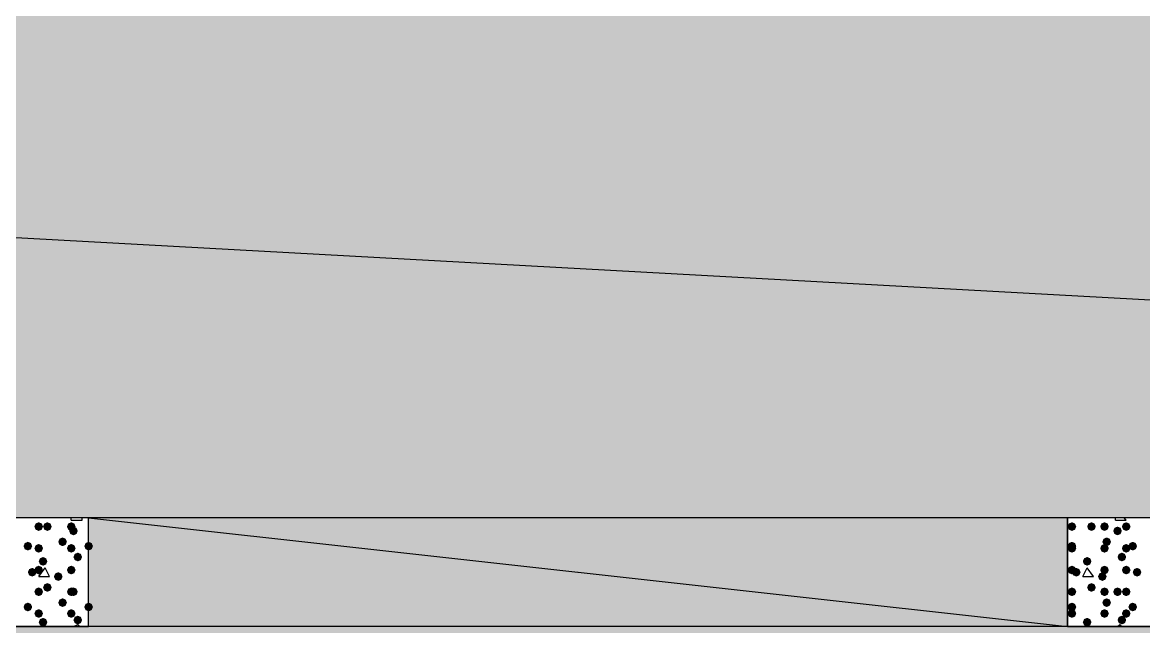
# Model space of a CAD drawing. Header units: millimetres. Extents: x 0 to 420, y 0 to 297.
# Drawn here: x 279.42 to 301.29, y 220.34 to 232.11 of the extents above; entities that cross this region are included whole.
import ezdxf

# ---------------------------------------------------------------- set-up
doc = ezdxf.new("R2010")
doc.units = ezdxf.units.MM
doc.layers.get('0').update_dxf_attribs({"linetype": 'CONTINUOUS'})

msp = doc.modelspace()

# ---------------------------------------------------------------- hatches: boundary and pattern name
at = {"true_color": 0x000008}
h = msp.add_hatch(color=0, dxfattribs=at)
h.paths.add_polyline_path([(378.544667, 241.511667), (32.469667, 241.511667), (378.544667, 222.461667)], flags=0)
h.paths.add_polyline_path([(32.469667, 241.511667), (378.544667, 222.461667), (32.469667, 222.461667)], flags=0)
at = {"true_color": 0x000007}
for points in [[(279.823333, 222.292333), (279.798463, 222.232537), (279.738667, 222.207667), (279.678871, 222.232537), (279.654, 222.292333), (279.678871, 222.352129), (279.738667, 222.377), (279.798462, 222.352129)], [(279.992667, 222.292333), (279.967796, 222.232537), (279.908, 222.207667), (279.848204, 222.232537), (279.823333, 222.292333), (279.848204, 222.352129), (279.908, 222.377), (279.967796, 222.352129)], [(280.458333, 222.292333), (280.433463, 222.232537), (280.373667, 222.207667), (280.313871, 222.232537), (280.289, 222.292333), (280.313871, 222.352129), (280.373667, 222.377), (280.433462, 222.352129)], [(299.974, 222.292333), (299.949129, 222.232537), (299.889333, 222.207667), (299.829538, 222.232537), (299.804667, 222.292333), (299.829537, 222.352129), (299.889333, 222.377), (299.949129, 222.352129)], [(300.355, 222.292333), (300.330129, 222.232537), (300.270333, 222.207667), (300.210537, 222.232537), (300.185667, 222.292333), (300.210537, 222.352129), (300.270333, 222.377), (300.330129, 222.352129)], [(300.609, 222.292333), (300.584129, 222.232537), (300.524333, 222.207667), (300.464538, 222.232537), (300.439667, 222.292333), (300.464537, 222.352129), (300.524333, 222.377), (300.584129, 222.352129)], [(301.032333, 222.292333), (301.007462, 222.232537), (300.947667, 222.207667), (300.887871, 222.232537), (300.863, 222.292333), (300.887871, 222.352129), (300.947667, 222.377), (301.007462, 222.352129)], [(280.500667, 222.207667), (280.475796, 222.147871), (280.416, 222.123), (280.356204, 222.147871), (280.331333, 222.207667), (280.356204, 222.267462), (280.416, 222.292333), (280.475796, 222.267463)], [(300.863, 222.207667), (300.838129, 222.147871), (300.778333, 222.123), (300.718538, 222.147871), (300.693667, 222.207667), (300.718537, 222.267462), (300.778333, 222.292333), (300.838129, 222.267463)], [(279.611667, 221.911333), (279.586796, 221.851537), (279.527, 221.826667), (279.467204, 221.851537), (279.442333, 221.911333), (279.467204, 221.971129), (279.527, 221.996), (279.586796, 221.971129)], [(279.823333, 221.869), (279.798463, 221.809204), (279.738667, 221.784333), (279.678871, 221.809204), (279.654, 221.869), (279.678871, 221.928796), (279.738667, 221.953667), (279.798462, 221.928796)], [(280.289, 221.996), (280.264129, 221.936204), (280.204333, 221.911333), (280.144538, 221.936204), (280.119667, 221.996), (280.144537, 222.055796), (280.204333, 222.080667), (280.264129, 222.055796)], [(280.458333, 221.869), (280.433463, 221.809204), (280.373667, 221.784333), (280.313871, 221.809204), (280.289, 221.869), (280.313871, 221.928796), (280.373667, 221.953667), (280.433462, 221.928796)], [(280.797, 221.911333), (280.772129, 221.851537), (280.712333, 221.826667), (280.652537, 221.851537), (280.627667, 221.911333), (280.652537, 221.971129), (280.712333, 221.996), (280.772129, 221.971129)], [(299.974, 221.911333), (299.949129, 221.851537), (299.889333, 221.826667), (299.829538, 221.851537), (299.804667, 221.911333), (299.829537, 221.971129), (299.889333, 221.996), (299.949129, 221.971129)], [(299.974, 221.869), (299.949129, 221.809204), (299.889333, 221.784333), (299.829538, 221.809204), (299.804667, 221.869), (299.829537, 221.928796), (299.889333, 221.953667), (299.949129, 221.928796)], [(300.609, 221.869), (300.584129, 221.809204), (300.524333, 221.784333), (300.464538, 221.809204), (300.439667, 221.869), (300.464537, 221.928796), (300.524333, 221.953667), (300.584129, 221.928796)], [(300.651333, 221.996), (300.626463, 221.936204), (300.566667, 221.911333), (300.506871, 221.936204), (300.482, 221.996), (300.506871, 222.055796), (300.566667, 222.080667), (300.626462, 222.055796)], [(301.032333, 221.869), (301.007462, 221.809204), (300.947667, 221.784333), (300.887871, 221.809204), (300.863, 221.869), (300.887871, 221.928796), (300.947667, 221.953667), (301.007462, 221.928796)], [(301.159333, 221.911333), (301.134462, 221.851537), (301.074667, 221.826667), (301.014871, 221.851537), (300.99, 221.911333), (301.014871, 221.971129), (301.074667, 221.996), (301.134462, 221.971129)], [(280.585333, 221.699667), (280.560462, 221.639871), (280.500667, 221.615), (280.440871, 221.639871), (280.416, 221.699667), (280.440871, 221.759462), (280.500667, 221.784333), (280.560462, 221.759463)], [(300.947667, 221.699667), (300.922796, 221.639871), (300.863, 221.615), (300.803204, 221.639871), (300.778333, 221.699667), (300.803204, 221.759462), (300.863, 221.784333), (300.922796, 221.759463)], [(279.823333, 221.445667), (279.798463, 221.385871), (279.738667, 221.361), (279.678871, 221.385871), (279.654, 221.445667), (279.678871, 221.505462), (279.738667, 221.530333), (279.798462, 221.505463)], [(279.908, 221.615), (279.883129, 221.555204), (279.823333, 221.530333), (279.763537, 221.555204), (279.738667, 221.615), (279.763537, 221.674796), (279.823333, 221.699667), (279.883129, 221.674796)], [(280.458333, 221.445667), (280.433463, 221.385871), (280.373667, 221.361), (280.313871, 221.385871), (280.289, 221.445667), (280.313871, 221.505462), (280.373667, 221.530333), (280.433462, 221.505463)], [(299.974, 221.445667), (299.949129, 221.385871), (299.889333, 221.361), (299.829538, 221.385871), (299.804667, 221.445667), (299.829537, 221.505462), (299.889333, 221.530333), (299.949129, 221.505463)], [(300.270333, 221.615), (300.245463, 221.555204), (300.185667, 221.530333), (300.125871, 221.555204), (300.101, 221.615), (300.125871, 221.674796), (300.185667, 221.699667), (300.245462, 221.674796)], [(300.609, 221.445667), (300.584129, 221.385871), (300.524333, 221.361), (300.464538, 221.385871), (300.439667, 221.445667), (300.464537, 221.505462), (300.524333, 221.530333), (300.584129, 221.505463)], [(301.032333, 221.445667), (301.007462, 221.385871), (300.947667, 221.361), (300.887871, 221.385871), (300.863, 221.445667), (300.887871, 221.505462), (300.947667, 221.530333), (301.007462, 221.505463)], [(279.696333, 221.403333), (279.671462, 221.343537), (279.611667, 221.318667), (279.551871, 221.343537), (279.527, 221.403333), (279.551871, 221.463129), (279.611667, 221.488), (279.671462, 221.463129)], [(280.204333, 221.318667), (280.179463, 221.258871), (280.119667, 221.234), (280.059871, 221.258871), (280.035, 221.318667), (280.059871, 221.378462), (280.119667, 221.403333), (280.179462, 221.378463)], [(300.058667, 221.403333), (300.033796, 221.343537), (299.974, 221.318667), (299.914204, 221.343537), (299.889333, 221.403333), (299.914204, 221.463129), (299.974, 221.488), (300.033796, 221.463129)], [(300.566667, 221.318667), (300.541796, 221.258871), (300.482, 221.234), (300.422204, 221.258871), (300.397333, 221.318667), (300.422204, 221.378462), (300.482, 221.403333), (300.541796, 221.378463)], [(301.244, 221.403333), (301.219129, 221.343537), (301.159333, 221.318667), (301.099538, 221.343537), (301.074667, 221.403333), (301.099537, 221.463129), (301.159333, 221.488), (301.219129, 221.463129)], [(279.823333, 221.022333), (279.798463, 220.962537), (279.738667, 220.937667), (279.678871, 220.962537), (279.654, 221.022333), (279.678871, 221.082129), (279.738667, 221.107), (279.798462, 221.082129)], [(279.992667, 221.107), (279.967796, 221.047204), (279.908, 221.022333), (279.848204, 221.047204), (279.823333, 221.107), (279.848204, 221.166796), (279.908, 221.191667), (279.967796, 221.166796)], [(280.458333, 221.022333), (280.433463, 220.962537), (280.373667, 220.937667), (280.313871, 220.962537), (280.289, 221.022333), (280.313871, 221.082129), (280.373667, 221.107), (280.433462, 221.082129)], [(280.500667, 221.022333), (280.475796, 220.962537), (280.416, 220.937667), (280.356204, 220.962537), (280.331333, 221.022333), (280.356204, 221.082129), (280.416, 221.107), (280.475796, 221.082129)], [(299.974, 221.022333), (299.949129, 220.962537), (299.889333, 220.937667), (299.829538, 220.962537), (299.804667, 221.022333), (299.829537, 221.082129), (299.889333, 221.107), (299.949129, 221.082129)], [(300.355, 221.107), (300.330129, 221.047204), (300.270333, 221.022333), (300.210537, 221.047204), (300.185667, 221.107), (300.210537, 221.166796), (300.270333, 221.191667), (300.330129, 221.166796)], [(300.609, 221.022333), (300.584129, 220.962537), (300.524333, 220.937667), (300.464538, 220.962537), (300.439667, 221.022333), (300.464537, 221.082129), (300.524333, 221.107), (300.584129, 221.082129)], [(300.863, 221.022333), (300.838129, 220.962537), (300.778333, 220.937667), (300.718538, 220.962537), (300.693667, 221.022333), (300.718537, 221.082129), (300.778333, 221.107), (300.838129, 221.082129)], [(301.032333, 221.022333), (301.007462, 220.962537), (300.947667, 220.937667), (300.887871, 220.962537), (300.863, 221.022333), (300.887871, 221.082129), (300.947667, 221.107), (301.007462, 221.082129)], [(280.289, 220.810667), (280.264129, 220.750871), (280.204333, 220.726), (280.144538, 220.750871), (280.119667, 220.810667), (280.144537, 220.870462), (280.204333, 220.895333), (280.264129, 220.870463)], [(300.651333, 220.810667), (300.626463, 220.750871), (300.566667, 220.726), (300.506871, 220.750871), (300.482, 220.810667), (300.506871, 220.870462), (300.566667, 220.895333), (300.626462, 220.870463)], [(279.611667, 220.726), (279.586796, 220.666204), (279.527, 220.641333), (279.467204, 220.666204), (279.442333, 220.726), (279.467204, 220.785796), (279.527, 220.810667), (279.586796, 220.785796)], [(279.823333, 220.599), (279.798463, 220.539204), (279.738667, 220.514333), (279.678871, 220.539204), (279.654, 220.599), (279.678871, 220.658796), (279.738667, 220.683667), (279.798462, 220.658796)], [(280.458333, 220.599), (280.433463, 220.539204), (280.373667, 220.514333), (280.313871, 220.539204), (280.289, 220.599), (280.313871, 220.658796), (280.373667, 220.683667), (280.433462, 220.658796)], [(280.797, 220.726), (280.772129, 220.666204), (280.712333, 220.641333), (280.652537, 220.666204), (280.627667, 220.726), (280.652537, 220.785796), (280.712333, 220.810667), (280.772129, 220.785796)], [(299.974, 220.726), (299.949129, 220.666204), (299.889333, 220.641333), (299.829538, 220.666204), (299.804667, 220.726), (299.829537, 220.785796), (299.889333, 220.810667), (299.949129, 220.785796)], [(299.974, 220.599), (299.949129, 220.539204), (299.889333, 220.514333), (299.829538, 220.539204), (299.804667, 220.599), (299.829537, 220.658796), (299.889333, 220.683667), (299.949129, 220.658796)], [(300.609, 220.599), (300.584129, 220.539204), (300.524333, 220.514333), (300.464538, 220.539204), (300.439667, 220.599), (300.464537, 220.658796), (300.524333, 220.683667), (300.584129, 220.658796)], [(301.032333, 220.599), (301.007462, 220.539204), (300.947667, 220.514333), (300.887871, 220.539204), (300.863, 220.599), (300.887871, 220.658796), (300.947667, 220.683667), (301.007462, 220.658796)], [(301.159333, 220.726), (301.134462, 220.666204), (301.074667, 220.641333), (301.014871, 220.666204), (300.99, 220.726), (301.014871, 220.785796), (301.074667, 220.810667), (301.134462, 220.785796)], [(279.908, 220.429667), (279.883129, 220.369871), (279.823333, 220.345), (279.763537, 220.369871), (279.738667, 220.429667), (279.763537, 220.489462), (279.823333, 220.514333), (279.883129, 220.489463)], [(280.585333, 220.472), (280.560462, 220.412204), (280.500667, 220.387333), (280.440871, 220.412204), (280.416, 220.472), (280.440871, 220.531796), (280.500667, 220.556667), (280.560462, 220.531796)], [(300.270333, 220.429667), (300.245463, 220.369871), (300.185667, 220.345), (300.125871, 220.369871), (300.101, 220.429667), (300.125871, 220.489462), (300.185667, 220.514333), (300.245462, 220.489463)], [(300.947667, 220.472), (300.922796, 220.412204), (300.863, 220.387333), (300.803204, 220.412204), (300.778333, 220.472), (300.803204, 220.531796), (300.863, 220.556667), (300.922796, 220.531796)]]:
    msp.add_hatch(color=0, dxfattribs=at).paths.add_polyline_path(points, flags=0)
at = {"true_color": 0x000008}
h = msp.add_hatch(color=0, dxfattribs=at)
h.paths.add_polyline_path([(299.804667, 222.461667), (280.712333, 222.461667), (299.804667, 220.345)], flags=0)
h.paths.add_polyline_path([(280.712333, 222.461667), (299.804667, 220.345), (280.712333, 220.345)], flags=0)
h = msp.add_hatch(color=0, dxfattribs=at)
h.paths.add_polyline_path([(378.544667, 220.345), (217.17, 220.345), (378.544667, 201.252667)], flags=0)
h.paths.add_polyline_path([(217.17, 220.345), (378.544667, 201.252667), (217.17, 201.252667)], flags=0)

# ---------------------------------------------------------------- linework, layer by layer
at = {"color": 0, "true_color": 0x000008}
for points in [[(378.544667, 241.511667), (32.469667, 241.511667), (378.544667, 222.461667)], [(32.469667, 241.511667), (378.544667, 222.461667), (32.469667, 222.461667)], [(299.804667, 222.461667), (280.712333, 222.461667), (299.804667, 220.345)], [(280.712333, 222.461667), (299.804667, 220.345), (280.712333, 220.345)], [(378.544667, 220.345), (217.17, 220.345), (378.544667, 201.252667)]]:
    msp.add_lwpolyline(points, close=True, dxfattribs=at)
at = {"color": 0, "true_color": 0x000007}
for points in [[(278.595667, 222.461667), (278.595667, 220.345), (280.712333, 220.345), (280.712333, 222.461667)], [(299.804667, 222.461667), (299.804667, 220.345), (301.921333, 220.345), (301.921333, 222.461667)]]:
    msp.add_lwpolyline(points, close=True, dxfattribs=at)
for points in [[(280.373667, 222.419333), (280.373667, 222.461667)], [(280.373667, 222.419333), (280.585333, 222.419333)], [(280.585333, 222.419333), (280.585333, 222.461667)], [(300.736, 222.419333), (300.736, 222.461667)], [(300.736, 222.419333), (300.947667, 222.419333)], [(300.947667, 222.419333), (300.905333, 222.461667)], [(279.738667, 221.318667), (279.865667, 221.488)], [(279.738667, 221.318667), (279.950333, 221.318667)], [(279.950333, 221.318667), (279.865667, 221.488)], [(300.101, 221.318667), (300.185667, 221.488)], [(300.101, 221.318667), (300.312667, 221.318667)], [(300.312667, 221.318667), (300.185667, 221.488)], [(280.416, 220.345), (280.500667, 220.387333)], [(280.543, 220.345), (280.500667, 220.387333)], [(300.778333, 220.345), (300.820667, 220.387333)], [(300.863, 220.345), (300.820667, 220.387333)]]:
    msp.add_lwpolyline(points, dxfattribs=at)

doc.saveas('drawing.dxf')
